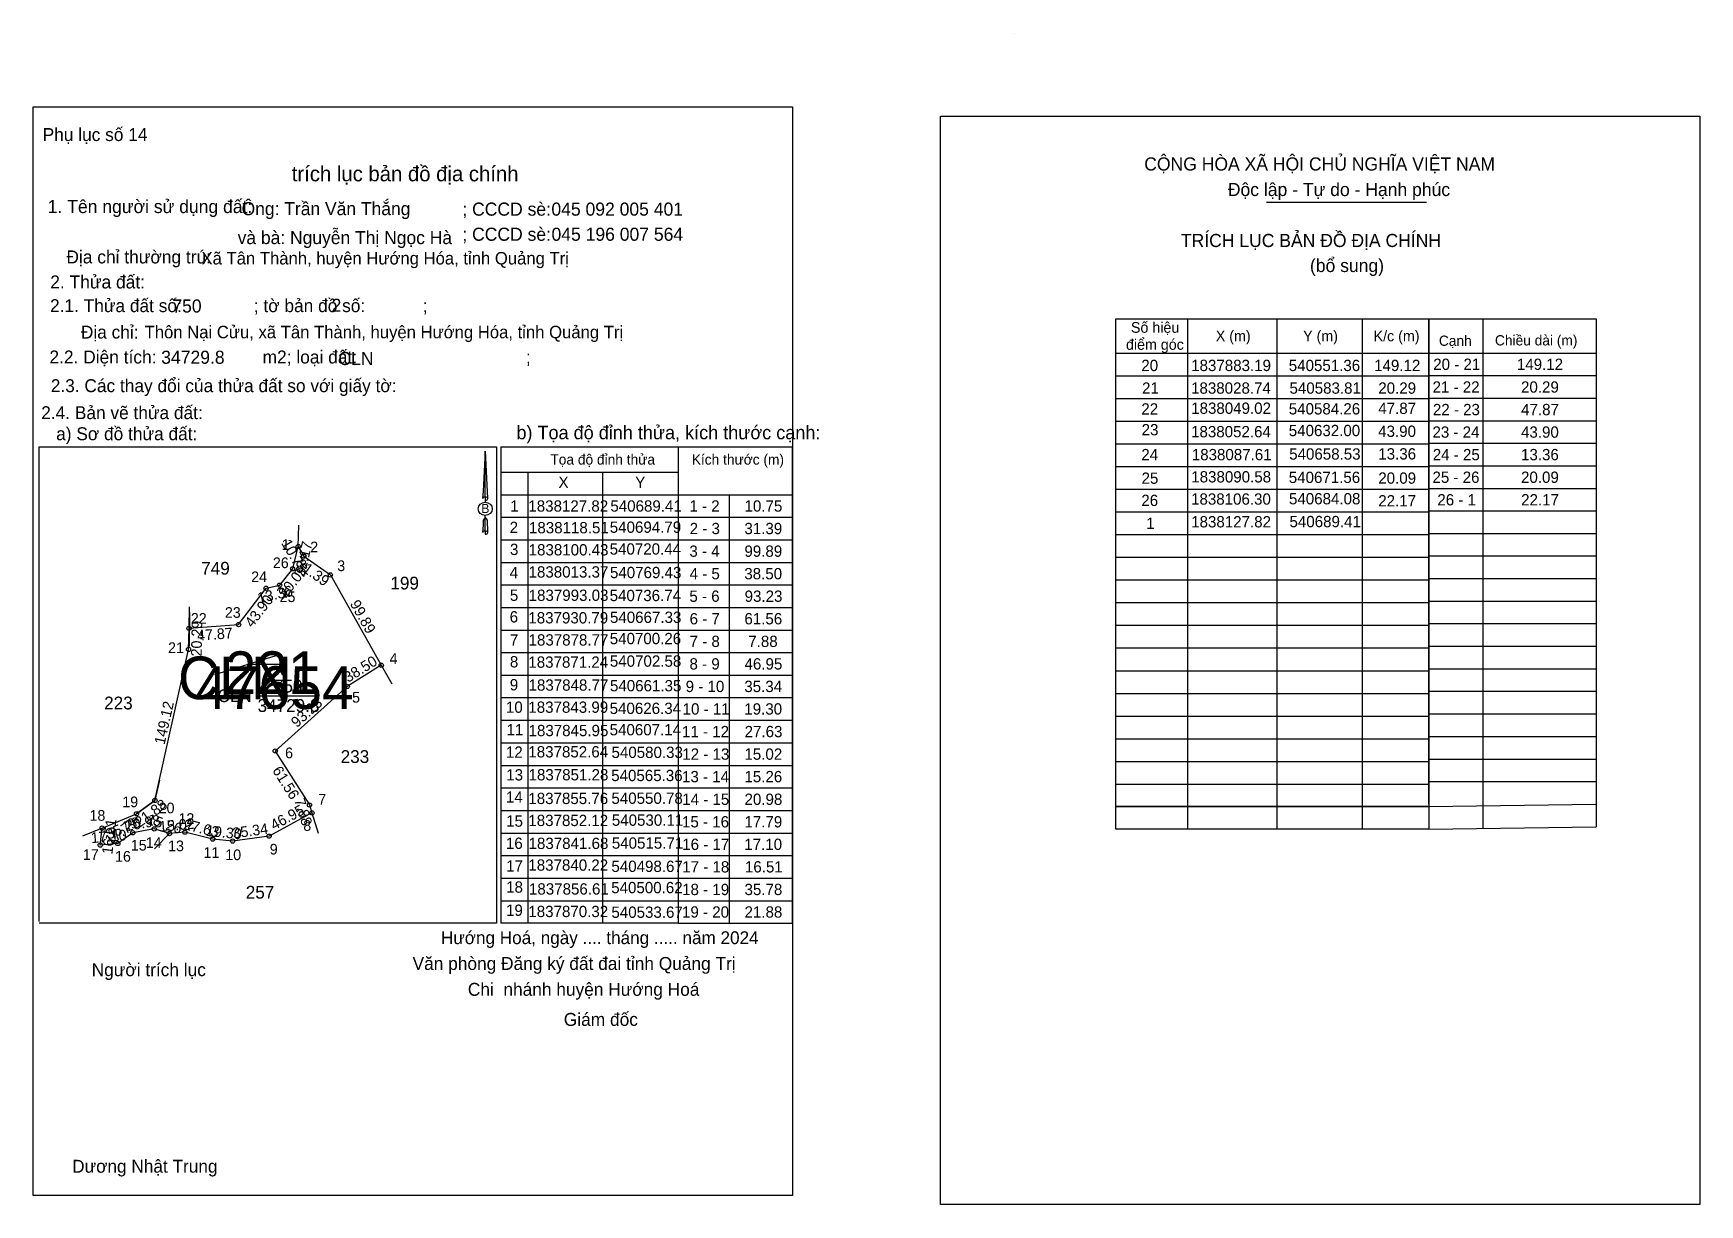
# Model space of a CAD drawing. Extents: x 540434 to 542039, y 1837494 to 1838622.
import ezdxf

# ---------------------------------------------------------------- set-up
doc = ezdxf.new("R2010")
doc.units = 0
for name, color, linetype in [('Level 1', 7, 'Continuous'), ('Level 10', 7, 'Continuous'), ('Level 11', 7, 'Continuous'), ('Level 13', 7, 'Continuous'), ('Level 27', 7, 'Continuous'), ('Level 3', 7, 'Continuous'), ('Level 36', 7, 'Continuous'), ('Level 40', 7, 'Continuous'), ('Level 42', 7, 'Continuous'), ('Level 49', 7, 'Continuous'), ('Level 52', 7, 'Continuous'), ('Level 53', 7, 'Continuous'), ('Level 6', 7, 'Continuous'), ('Level 63', 7, 'Continuous'), ('Level 9', 7, 'Continuous')]:
    doc.layers.add(name, color=color, linetype=linetype)

msp = doc.modelspace()

# ---------------------------------------------------------------- linework, layer by layer
at = {"layer": 'Level 1'}
for p, q in [((541379.7, 1838622.2), (541379.7, 1838622.2)), ((541622.2, 1838459.5), (541776, 1838459.5)), ((541830.5, 1838347.1), (541830.5, 1837856.3)), ((541778.3, 1838314.2), (541939.5, 1838314.2)), ((541778.3, 1838292.5), (541939.5, 1838292.5)), ((541778.3, 1838270.7), (541939.5, 1838270.7)), ((541778.3, 1838249), (541939.5, 1838249)), ((541055.7, 1837764.9), (541055.7, 1838223.7)), ((541055.7, 1838223.7), (541165.2, 1838223.7)), ((541165.2, 1838223.7), (541165.2, 1837764.9)), ((541778.3, 1838227.3), (541939.5, 1838227.3)), ((540885.2, 1838199.4), (541055.7, 1838199.4)), ((541778.3, 1838205.6), (541939.5, 1838205.6)), ((541778.3, 1838183.8), (541939.5, 1838183.8)), ((540884.6, 1838177.7), (541165.2, 1838177.7)), ((541104.4, 1838177.7), (541104.4, 1837764.9)), ((540884.6, 1838156), (541165.2, 1838156)), ((541778.3, 1838162.1), (541939.5, 1838162.1)), ((540884.6, 1838134.3), (541165.2, 1838134.3)), ((541778.3, 1838140.4), (541939.5, 1838140.4)), ((541778.3, 1838118.7), (541939.5, 1838118.7)), ((540884.6, 1838112.5), (541165.2, 1838112.5)), ((540884.6, 1838090.8), (541165.2, 1838090.8)), ((541778.3, 1838096.9), (541939.5, 1838096.9)), ((540884.6, 1838069.1), (541165.2, 1838069.1)), ((541778.3, 1838075.2), (541939.5, 1838075.2)), ((541778.3, 1838053.5), (541939.5, 1838053.5)), ((540884.6, 1838047.3), (541165.2, 1838047.3)), ((540884.6, 1838025.6), (541165.2, 1838025.6)), ((541778.3, 1838031.7), (541939.5, 1838031.7)), ((541778.3, 1838010), (541939.5, 1838010)), ((540884.6, 1838003.9), (541165.2, 1838003.9)), ((540884.6, 1837982.2), (541165.2, 1837982.2)), ((541778.3, 1837988.3), (541939.5, 1837988.3)), ((540884.6, 1837960.4), (541165.2, 1837960.4)), ((541778.3, 1837966.6), (541939.5, 1837966.6)), ((541778.3, 1837944.8), (541939.5, 1837944.8)), ((540884.6, 1837938.7), (541165.2, 1837938.7)), ((540884.6, 1837917), (541165.2, 1837917)), ((541778.3, 1837923.1), (541939.5, 1837923.1)), ((540884.6, 1837895.3), (541165.2, 1837895.3)), ((541778.3, 1837901.4), (541939.5, 1837901.4)), ((541778.3, 1837877.3), (541939.5, 1837879.7)), ((540884.6, 1837873.5), (541165.2, 1837873.5)), ((540884.6, 1837851.8), (541165.2, 1837851.8)), ((541778.3, 1837855.6), (541939.5, 1837857.9)), ((540884.6, 1837830.1), (541165.2, 1837830.1)), ((540884.6, 1837808.3), (541165.2, 1837808.3)), ((540884.6, 1837786.6), (541165.2, 1837786.6)), ((541055.7, 1837764.9), (541165.2, 1837764.9))]:
    msp.add_line(p, q, dxfattribs=at)
msp.add_lwpolyline([(541778.3, 1837879.7), (541778.3, 1838347.1), (541939.5, 1838347.1), (541939.5, 1837857.9)], dxfattribs=at)
at = {"layer": 'Level 10'}
msp.add_lwpolyline([(540684.1, 1838106.3), (540689.4, 1838127.8), (540694.8, 1838118.5), (540720.4, 1838100.4), (540769.4, 1838013.4), (540736.7, 1837993), (540667.3, 1837930.8), (540700.3, 1837878.8), (540702.6, 1837871.2), (540661.4, 1837848.8), (540626.3, 1837844), (540607.1, 1837845.9), (540580.3, 1837852.6), (540565.4, 1837851.3), (540550.8, 1837855.8), (540530.1, 1837852.1), (540515.7, 1837841.7), (540498.7, 1837840.2), (540500.6, 1837856.6), (540533.7, 1837870.3), (540551.4, 1837883.2), (540583.8, 1838028.7), (540584.3, 1838049), (540632, 1838052.6), (540658.5, 1838087.6), (540671.6, 1838090.6)], close=True, dxfattribs=at)
at = {"layer": 'Level 11'}
for centre in [(540689.4, 1838127.8), (540694.8, 1838118.5), (540684.1, 1838106.3), (540684.1, 1838106.3), (540720.4, 1838100.4), (540658.5, 1838087.6), (540671.6, 1838090.6), (540632, 1838052.6), (540584.3, 1838049), (540583.8, 1838028.7), (540769.4, 1838013.4), (540736.7, 1837993), (540667.3, 1837930.8), (540551.4, 1837883.2), (540700.3, 1837878.8), (540533.7, 1837870.3), (540702.6, 1837871.2), (540500.6, 1837856.6), (540530.1, 1837852.1), (540550.8, 1837855.8), (540565.4, 1837851.3), (540580.3, 1837852.6), (540607.1, 1837845.9), (540626.3, 1837844), (540661.4, 1837848.8), (540498.7, 1837840.2), (540515.7, 1837841.7)]:
    msp.add_circle(centre, 2.05, dxfattribs=at)
at = {"layer": 'Level 13'}
for points in [[(540434.3, 1838551.2), (541165.6, 1838551.2), (541165.6, 1837502.5), (540434.3, 1837502.5)], [(541308, 1838542.5), (542039.3, 1838542.5), (542039.3, 1837493.8), (541308, 1837493.8)]]:
    msp.add_lwpolyline(points, close=True, dxfattribs=at)
at = {"layer": 'Level 27'}
for p, q in [((540689.4, 1838127.8), (540690, 1838148.4)), ((540584.3, 1838049), (540584.7, 1838069.6)), ((540769.4, 1838013.4), (540779.5, 1837995.5)), ((540702.6, 1837871.2), (540708.6, 1837851.6)), ((540500.6, 1837856.6), (540481.6, 1837848.7)), ((540565.4, 1837851.3), (540551, 1837836.6))]:
    msp.add_line(p, q, dxfattribs=at)
at = {"layer": 'Level 3'}
for p, q in [((541379.7, 1838622.2), (541379.7, 1838622.2)), ((540439.9, 1838223.7), (540880.5, 1838223.7)), ((540439.9, 1837766.5), (540439.9, 1838223.7)), ((540880.5, 1838223.7), (540880.5, 1837764.9)), ((540884.6, 1838223.7), (540884.6, 1837764.9)), ((540884.6, 1838223.7), (541055.7, 1838223.7)), ((540910.5, 1838199.4), (540910.5, 1837764.9)), ((540982.4, 1838199.4), (540982.4, 1837764.9)), ((540880.5, 1837764.9), (540439.9, 1837764.9)), ((541055.7, 1837764.9), (540884.6, 1837764.9))]:
    msp.add_line(p, q, dxfattribs=at)
at = {"layer": 'Level 40'}
for p, q in [((540869.6, 1838219.5), (540867.5, 1838181.2)), ((540869.6, 1838219.5), (540871.9, 1838174.1)), ((540869.6, 1838219.5), (540871.9, 1838174.1)), ((540869.6, 1838175.6), (540869.6, 1838219.5)), ((540869.6, 1838219.5), (540871.9, 1838174.1)), ((540867.5, 1838181.2), (540867, 1838174.1)), ((540869.6, 1838175.6), (540869.6, 1838174)), ((540869.6, 1838174), (540869.6, 1838172.6)), ((540869.6, 1838172.6), (540869.6, 1838170.9)), ((540869.6, 1838172.6), (540869.6, 1838170.9)), ((540869.6, 1838172.6), (540869.6, 1838170.9)), ((540871.9, 1838174.1), (540871.9, 1838174.1)), ((540867.6, 1838153.1), (540867.5, 1838148.5)), ((540869.6, 1838155.6), (540867.6, 1838153.1)), ((540869.6, 1838155.6), (540869.6, 1838157.7)), ((540869.6, 1838155.6), (540869.6, 1838157.7)), ((540869.6, 1838155.6), (540869.6, 1838157.7)), ((540869.6, 1838155.6), (540871.4, 1838153.1)), ((540869.6, 1838155.6), (540871.4, 1838153.1)), ((540869.6, 1838155.6), (540871.4, 1838153.1)), ((540869.6, 1838142.8), (540869.6, 1838155.6)), ((540871.4, 1838153.1), (540871.9, 1838141.3)), ((540871.4, 1838153.1), (540871.9, 1838141.3)), ((540871.4, 1838153.1), (540871.9, 1838141.3)), ((540867.5, 1838148.5), (540867, 1838141.3)), ((540869.6, 1838142.8), (540869.6, 1838141)), ((540869.6, 1838141), (540869.6, 1838139.8)), ((540871.9, 1838141.3), (540871.9, 1838141.3))]:
    msp.add_line(p, q, dxfattribs=at)
msp.add_ellipse((540869.6, 1838164.1), major_axis=(6.75, 0), ratio=0.952727, dxfattribs=at)
for centre, start_param, end_param in [((540869.6, 1838174), 1.570796, 3.074452), ((540869.6, 1838174), 0.067141, 1.570796), ((540869.6, 1838174), 4.712389, 6.283185), ((540869.6, 1838141.2), 2.491069, 3.074278), ((540869.6, 1838141.2), 1.570796, 2.491069), ((540869.6, 1838141.2), 0.067141, 1.570796), ((540869.6, 1838141.2), 4.712389, 6.283185)]:
    msp.add_ellipse(centre, major_axis=(2.48, 0), ratio=0.614131, start_param=start_param, end_param=end_param, dxfattribs=at)
at = {"layer": 'Level 49'}
for p, q in [((540584.7, 1838064.1), (540584.4, 1838031.5)), ((540609.2, 1838004.5), (540672.5, 1838024.2)), ((540555.7, 1837902.6), (540551.4, 1837883.2)), ((540551.4, 1837883.2), (540533.7, 1837870.3))]:
    msp.add_line(p, q, dxfattribs=at)
msp.add_lwpolyline([(540642, 1838014.4), (540674.2, 1838014.4)], dxfattribs=at)
at = {"layer": 'Level 53'}
for p, q in [((540434.3, 1838551.2), (540434.3, 1838551.2)), ((541165.6, 1837502.5), (541165.6, 1837502.5))]:
    msp.add_line(p, q, dxfattribs=at)
at = {"layer": 'Level 63'}
for p, q in [((541476.8, 1838347.1), (541778.3, 1838347.1)), ((541476.8, 1837855.6), (541476.8, 1838347.1)), ((541545.8, 1838347.1), (541545.8, 1837855.6)), ((541632.1, 1838347.1), (541632.1, 1837855.6)), ((541714.2, 1838347.1), (541714.2, 1837855.6)), ((541778.3, 1838347.1), (541778.3, 1837855.6)), ((541476.8, 1838314.2), (541778.3, 1838314.2)), ((541476.8, 1838292.3), (541778.3, 1838292.3)), ((541476.8, 1838270.5), (541778.3, 1838270.5)), ((541476.8, 1838248.6), (541778.3, 1838248.6)), ((541476.8, 1838226.8), (541778.3, 1838226.8)), ((541476.8, 1838204.9), (541778.3, 1838204.9)), ((541476.8, 1838183.1), (541778.3, 1838183.1)), ((541476.8, 1838161.2), (541778.3, 1838161.2)), ((541476.8, 1838139.3), (541778.3, 1838139.3)), ((541476.8, 1838117.5), (541778.3, 1838117.5)), ((541476.8, 1838095.6), (541778.3, 1838095.6)), ((541476.8, 1838073.8), (541778.3, 1838073.8)), ((541476.8, 1838051.9), (541778.3, 1838051.9)), ((541476.8, 1838030.1), (541778.3, 1838030.1)), ((541476.8, 1838008.2), (541778.3, 1838008.2)), ((541476.8, 1837986.3), (541778.3, 1837986.3)), ((541476.8, 1837964.5), (541778.3, 1837964.5)), ((541476.8, 1837942.6), (541778.3, 1837942.6)), ((541476.8, 1837920.8), (541778.3, 1837920.8)), ((541476.8, 1837899), (541778.3, 1837899)), ((541476.8, 1837877.3), (541778.3, 1837877.3)), ((541778.3, 1837877.3), (541476.8, 1837877.3)), ((541778.3, 1837855.6), (541476.8, 1837855.6))]:
    msp.add_line(p, q, dxfattribs=at)
at = {"layer": 'Level 9'}
msp.add_line((540650.3, 1837984), (540708.5, 1837984), dxfattribs=at)

# ---------------------------------------------------------------- texts
at = {"layer": 'Level 1'}
for s, height, p in [('Phụ lục số 14', 12.457, (540443.3, 1838518.4)), ('CỘNG HÒA XÃ HỘI CHỦ NGHĨA VIỆT NAM', 12.631, (541504.3, 1838490)), ('Độc lập - Tự do - Hạnh phúc', 12.631, (541584.8, 1838465.4)), ('1. Tên người sử dụng đất:', 12.627, (540448.2, 1838449)), ('Ông: Trần Văn Thắng', 12.572, (540634.9, 1838447)), ('; CCCD sè:', 12.63, (540847.5, 1838446.5)), ('045 092 005 401', 12.627, (540933.3, 1838446.5)), ('và bà: Nguyễn Thị Ngọc Hà', 12.572, (540631.1, 1838419.1)), ('; CCCD sè:', 12.63, (540847.5, 1838422.3)), ('045 196 007 564', 12.627, (540933.4, 1838422.3)), ('TRÍCH LỤC BẢN ĐỒ ĐỊA CHÍNH', 12.631, (541539.6, 1838416.3)), ('Địa chỉ thường trú:', 12.501, (540466.2, 1838400.5)), ('(bổ sung)', 12.63, (541663.9, 1838392.2)), ('2. Thửa đất:', 12.528, (540450.6, 1838376.4)), ('2.1. Thửa đất số:               ; tờ bản đồ số:            ;', 12.457, (540450.4, 1838353.6)), ('Địa chỉ:', 12.46, (540480.1, 1838328.1)), ('Cạnh', 9.89, (541788.1, 1838321.1)), ('Chiều dài (m)', 9.894, (541842.1, 1838321.5)), ('2.2. Diện tích:                      m2; loại đất:                                   ;', 12.501, (540449.8, 1838304.1)), ('2.3. Các thay đổi của thửa đất so với giấy tờ:', 12.457, (540451.1, 1838276.5)), ('2.4. Bản vẽ thửa đất: ', 12.457, (540441.9, 1838250.5)), ('a) Sơ đồ thửa đất: ', 12.457, (540456.3, 1838230.2)), ('Tọa độ đỉnh thửa', 9.894, (540932.3, 1838206.7)), ('Kích thước (m)', 9.894, (541068.5, 1838206.7)), ('Hướng Hoá, ngày .... tháng ..... năm 2024', 12.329, (540826.9, 1837744.8)), ('Văn phòng Đăng ký đất đai tỉnh Quảng Trị', 12.457, (540799.6, 1837719.9)), ('Người trích lục', 12.457, (540490.5, 1837713.9)), (' Chi  nhánh huyện Hướng Hoá', 12.457, (540848.2, 1837695)), (' Giám đốc', 12.48, (540940.6, 1837666)), ('Dương Nhật Trung', 12.406, (540471.7, 1837524.6))]:
    msp.add_text(s, height=height, dxfattribs=at).set_placement(p)
at = {"layer": 'Level 10'}
msp.add_text('b) Tọa độ đỉnh thửa, kích thước cạnh:', height=13.005, dxfattribs=at).set_placement((540899.6, 1838231.1))
at = {"layer": 'Level 13'}
for s, p in [('CLN', (540611.7, 1837977.9)), ('750', (540666, 1837987.3)), ('34729.8', (540650.3, 1837968.4))]:
    msp.add_text(s, height=12.33, dxfattribs=at).set_placement(p)
at = {"layer": 'Level 36'}
for s, p in [('749', (540596, 1838100.7)), ('199', (540778.2, 1838086.4)), ('223', (540502.5, 1837970.9)), ('233', (540730.3, 1837919.3)), ('257', (540638.9, 1837788.6))]:
    msp.add_text(s, height=12.33, dxfattribs=at).set_placement(p)
at = {"layer": 'Level 40'}
msp.add_text('B', height=8.84, dxfattribs=at).set_placement((540865.7, 1838160))
at = {"layer": 'Level 42'}
msp.add_text(' trích lục bản đồ địa chính', height=14.615, dxfattribs=at).set_placement((540677.8, 1838479.6))
at = {"layer": 'Level 49'}
for s, rotation, p in [('10.75', 300.004, (540672.8, 1838131.1)), ('22.17', 76.0941, (540695.1, 1838097.8)), ('20.09', 51.4417, (540677.3, 1838077.4)), ('31.39', 324.8264, (540686.6, 1838108.7)), ('13.36', 12.8493, (540651.5, 1838072.9)), ('43.90', 52.8124, (540645.3, 1838049)), ('99.89', 299.3648, (540738.9, 1838072.7)), ('20.29', 88.7041, (540596.4, 1838021.8)), ('47.87', 4.3352, (540592.4, 1838036.9)), ('38.50', 31.8928, (540737.5, 1837996.4)), ('149.12', 77.4331, (540560.7, 1837936.4)), ('93.23', 41.8837, (540688.1, 1837952.8)), ('61.56', 302.3355, (540664.1, 1837912.1)), ('21.88', 36.037, (540536.6, 1837856.7)), ('46.95', 28.588, (540666.2, 1837854.2)), ('7.88', 287.1582, (540685.5, 1837883.5)), ('16.51', 83.2149, (540510.4, 1837830.9)), ('17.79', 35.9336, (540507.9, 1837839.1)), ('35.78', 22.5233, (540506.7, 1837845.3)), ('20.98', 9.979, (540523.6, 1837853.5)), ('15.26', 342.9379, (540542.8, 1837860.8)), ('15.02', 5.2093, (540555.9, 1837852.9)), ('27.63', 345.9788, (540578.4, 1837855.7)), ('35.34', 7.7836, (540626.9, 1837846.5)), ('17.10', 4.9017, (540490.2, 1837842)), ('19.30', 354.1698, (540600.3, 1837849.1))]:
    msp.add_text(s, height=10.27, rotation=rotation, dxfattribs=at).set_placement(p)
for s, p in [('CLN', (540573.6, 1837980.7)), ('221', (540618.4, 1837985.7)), ('47654', (540590.1, 1837971.3))]:
    msp.add_text(s, height=41.09, dxfattribs=at).set_placement(p)
at = {"layer": 'Level 52'}
for s, height, p in [('20', 10.88, (541501.5, 1838296.8)), ('1837883.19', 10.88, (541549.5, 1838296.8)), ('540551.36', 10.88, (541643.5, 1838296.8)), ('149.12', 10.88, (541725.7, 1838296.8)), ('20 - 21', 10.88, (541782.6, 1838297.9)), ('149.12', 10.88, (541863.2, 1838297.9)), ('21', 10.88, (541502.2, 1838275)), ('1838028.74', 10.88, (541549.4, 1838275)), ('540583.81', 10.88, (541644.2, 1838275)), ('20.29', 10.88, (541729.7, 1838275)), ('21 - 22', 10.88, (541782, 1838276)), ('20.29', 10.88, (541867.2, 1838276)), ('22', 10.88, (541501.5, 1838254.9)), ('1838049.02', 10.88, (541549.5, 1838255.6)), ('540584.26', 10.88, (541643.5, 1838255)), ('47.87', 10.88, (541729.7, 1838255.5)), ('22 - 23', 10.88, (541782.3, 1838254.3)), ('47.87', 10.88, (541867.3, 1838254.3)), ('23', 10.88, (541501.8, 1838234.9)), ('1838052.64', 10.88, (541549.4, 1838233)), ('540632.00', 10.88, (541643.5, 1838234.1)), ('43.90', 10.88, (541729.6, 1838233.4)), ('23 - 24', 10.88, (541781.9, 1838232.6)), ('43.90', 10.88, (541867.2, 1838232.6)), ('24', 10.88, (541501.5, 1838210.9)), ('1838087.61', 10.88, (541550.1, 1838210.9)), ('540658.53', 10.88, (541643.9, 1838211.5)), ('13.36', 10.88, (541729.7, 1838211.6)), ('24 - 25', 10.88, (541782.2, 1838210.9)), ('13.36', 10.88, (541867.2, 1838210.9)), ('25', 10.88, (541501.7, 1838188.2)), ('1838090.58', 10.88, (541549.6, 1838189.5)), ('540671.56', 10.88, (541643.5, 1838189)), ('20.09', 10.88, (541729.7, 1838188.3)), ('25 - 26', 10.88, (541781.9, 1838189.1)), ('20.09', 10.88, (541867.2, 1838189.1)), ('X', 10.9, (540940.1, 1838184.2)), ('Y', 10.9, (541014, 1838184.2)), ('1', 10.9, (540893.7, 1838161.4)), ('1838127.82', 10.88, (540911.1, 1838161.4)), ('540689.41', 10.88, (540990.1, 1838161.4)), ('1 - 2', 10.88, (541066.2, 1838161.4)), ('10.75', 10.88, (541119.3, 1838161.4)), ('26', 10.88, (541501.5, 1838166.8)), ('1838106.30', 10.88, (541549.4, 1838168.1)), ('540684.08', 10.88, (541643.7, 1838168.4)), ('22.17', 10.88, (541729.7, 1838166.4)), ('26 - 1', 10.88, (541786.6, 1838167.4)), ('22.17', 10.88, (541867.3, 1838167.4)), ('2', 10.9, (540893.1, 1838140.8)), ('1838118.51', 10.88, (540911.7, 1838140.5)), ('540694.79', 10.88, (540989.5, 1838141)), ('2 - 3', 10.88, (541066.5, 1838139.7)), ('31.39', 10.88, (541119.2, 1838139.7)), ('1', 10.9, (541506.2, 1838144.7)), ('1838127.82', 10.88, (541549.5, 1838146.2)), ('540689.41', 10.88, (541644.2, 1838146.4)), ('3', 10.9, (540893.4, 1838119.6)), ('1838100.43', 10.88, (540911.4, 1838119.2)), ('540720.44', 10.88, (540989.4, 1838120)), ('3 - 4', 10.88, (541066.2, 1838117.9)), ('99.89', 10.88, (541119.2, 1838117.9)), ('4', 10.9, (540893.1, 1838097.2)), ('1838013.37', 10.88, (540911.3, 1838097.9)), ('540769.43', 10.88, (540989.7, 1838097.3)), ('4 - 5', 10.88, (541066.4, 1838096.2)), ('38.50', 10.88, (541119.1, 1838096.2)), ('5', 10.9, (540893.3, 1838075.4)), ('1837993.03', 10.88, (540911.4, 1838075.4)), ('540736.74', 10.88, (540989.4, 1838075.2)), ('5 - 6', 10.88, (541066.2, 1838074.5)), ('93.23', 10.88, (541119.4, 1838074.5)), ('6', 10.9, (540893.1, 1838054.6)), ('1837930.79', 10.88, (540911.1, 1838053.7)), ('540667.33', 10.88, (540989.7, 1838054.2)), ('6 - 7', 10.88, (541066.4, 1838052.8)), ('61.56', 10.88, (541119.2, 1838052.8)), ('7', 10.9, (540893.3, 1838032.3)), ('1837878.77', 10.88, (540911.3, 1838032.4)), ('540700.26', 10.88, (540989.5, 1838033.7)), ('7 - 8', 10.88, (541066.4, 1838031)), ('7.88', 10.88, (541122.9, 1838031)), ('8', 10.9, (540893.3, 1838011.3)), ('1837871.24', 10.88, (540911.1, 1838011)), ('540702.58', 10.88, (540989.6, 1838012)), ('8 - 9', 10.88, (541066.3, 1838009.3)), ('46.95', 10.88, (541119.3, 1838009.3)), ('9', 10.9, (540893.2, 1837989.2)), ('1837848.77', 10.88, (540911.3, 1837988.9)), ('540661.35', 10.88, (540989.7, 1837988.3)), ('9 - 10', 10.88, (541062.6, 1837987.6)), ('35.34', 10.88, (541119.1, 1837987.6)), ('10', 10.88, (540889.5, 1837967.6)), ('1837843.99', 10.88, (540911.1, 1837967.6)), ('540626.34', 10.88, (540989.4, 1837966.5)), ('10 - 11', 10.88, (541059.7, 1837965.9)), ('19.30', 10.88, (541119.1, 1837965.9)), ('11', 10.88, (540890.1, 1837945.9)), ('540607.14', 10.88, (540989.4, 1837945.9)), ('1837845.95', 10.88, (540911.3, 1837945.1)), ('11 - 12', 10.88, (541059.1, 1837944.1)), ('27.63', 10.88, (541119.4, 1837944.1)), ('12', 10.88, (540889.5, 1837924.3)), ('1837852.64', 10.88, (540911.1, 1837924.6)), ('540580.33', 10.88, (540991.2, 1837924.1)), ('12 - 13', 10.88, (541059.4, 1837922.4)), ('15.02', 10.88, (541119.2, 1837922.4)), ('13', 10.88, (540889.8, 1837902.4)), ('1837851.28', 10.88, (540911.3, 1837902.5)), ('540565.36', 10.88, (540990.9, 1837901.8)), ('13 - 14', 10.88, (541059.1, 1837900.7)), ('15.26', 10.88, (541119.2, 1837900.7)), ('14', 10.88, (540889.5, 1837881)), ('1837855.76', 10.88, (540911.1, 1837879.7)), ('540550.78', 10.88, (540991.1, 1837879.9)), ('14 - 15', 10.88, (541059.3, 1837878.9)), ('20.98', 10.88, (541119.3, 1837878.9)), ('15', 10.88, (540889.7, 1837857.9)), ('1837852.12', 10.88, (540911.1, 1837858.5)), ('540530.11', 10.88, (540991.5, 1837858.8)), ('15 - 16', 10.88, (541059.1, 1837857.2)), ('17.79', 10.88, (541119.2, 1837857.2)), ('16', 10.88, (540889.5, 1837836.5)), ('1837841.68', 10.88, (540911.3, 1837836.4)), ('540515.71', 10.88, (540991.5, 1837836.7)), ('16 - 17', 10.88, (541059.3, 1837835.5)), ('17.10', 10.88, (541119.1, 1837835.5)), ('17', 10.88, (540889.7, 1837814.6)), ('1837840.22', 10.88, (540911.1, 1837815.5)), ('540498.67', 10.88, (540991.1, 1837814.3)), ('17 - 18', 10.88, (541059.3, 1837813.8)), ('16.51', 10.88, (541119.7, 1837813.8)), ('18', 10.88, (540889.7, 1837794.3)), ('1837856.61', 10.88, (540911.7, 1837792.5)), ('540500.62', 10.88, (540990.9, 1837793.8)), ('18 - 19', 10.88, (541059.2, 1837792)), ('35.78', 10.88, (541119.3, 1837792)), ('19', 10.88, (540889.6, 1837772)), ('1837870.32', 10.88, (540911.1, 1837770.8)), ('540533.67', 10.88, (540991.1, 1837770.1)), ('19 - 20', 10.88, (541059.1, 1837770.3)), ('21.88', 10.88, (541119.3, 1837770.3))]:
    msp.add_text(s, height=height, dxfattribs=at).set_placement(p)
at = {"layer": 'Level 6'}
for s, height, p in [('Xã Tân Thành, huyện Hướng Hóa, tỉnh Quảng Trị', 11.996, (540596.3, 1838399.5)), ('750', 12.63, (540568.2, 1838353.2)), ('2', 12.6, (540721.6, 1838353.9)), ('Thôn Nại Cửu, xã Tân Thành, huyện Hướng Hóa, tỉnh Quảng Trị', 11.996, (540541.5, 1838328.4)), ('34729.8', 12.63, (540557.5, 1838303.8)), ('CLN', 12.63, (540728.1, 1838302.6)), ('.', 10.2, (540733.4, 1838276.9))]:
    msp.add_text(s, height=height, dxfattribs=at).set_placement(p)
at = {"layer": 'Level 63'}
for s, p in [('Số hiệu', (541491.5, 1838333.7)), ('điểm góc', (541486.7, 1838317.3)), ('X (m)', (541573.2, 1838325.5)), ('Y (m)', (541657.3, 1838325.5)), ('K/c (m)', (541725.2, 1838325.5))]:
    msp.add_text(s, height=10.27, dxfattribs=at).set_placement(p)
at = {"layer": 'Level 9'}
for s, height, p in [('1', 10.3, (540673.5, 1838124.5)), ('26', 10.27, (540665, 1838107)), ('2', 10.3, (540701, 1838122.2)), ('24', 10.27, (540644.1, 1838093.5)), ('3', 10.3, (540727, 1838104.1)), ('23', 10.27, (540618.8, 1838059.1)), ('25', 10.27, (540671.5, 1838074.3)), ('22', 10.27, (540586, 1838053.4)), ('21', 10.27, (540564.1, 1838025.2)), ('4', 10.3, (540777.4, 1838014.7)), ('5', 10.3, (540741.3, 1837977.4)), ('6', 10.3, (540676.8, 1837923.8)), ('19', 10.27, (540520, 1837876.7)), ('20', 10.27, (540555, 1837870.8)), ('7', 10.3, (540708.7, 1837879.1)), ('18', 10.27, (540488.4, 1837863.6)), ('12', 10.27, (540574.1, 1837860.6)), ('8', 10.3, (540694.3, 1837853.9)), ('15', 10.27, (540528.2, 1837834.9)), ('14', 10.27, (540542.6, 1837837.5)), ('13', 10.27, (540564.1, 1837834.3)), ('17', 10.27, (540482, 1837825.9)), ('16', 10.27, (540513, 1837824.2)), ('11', 10.27, (540598.2, 1837827.9)), ('10', 10.27, (540619.2, 1837825.7)), ('9', 10.3, (540662, 1837831.1))]:
    msp.add_text(s, height=height, dxfattribs=at).set_placement(p)

doc.saveas('drawing.dxf')
